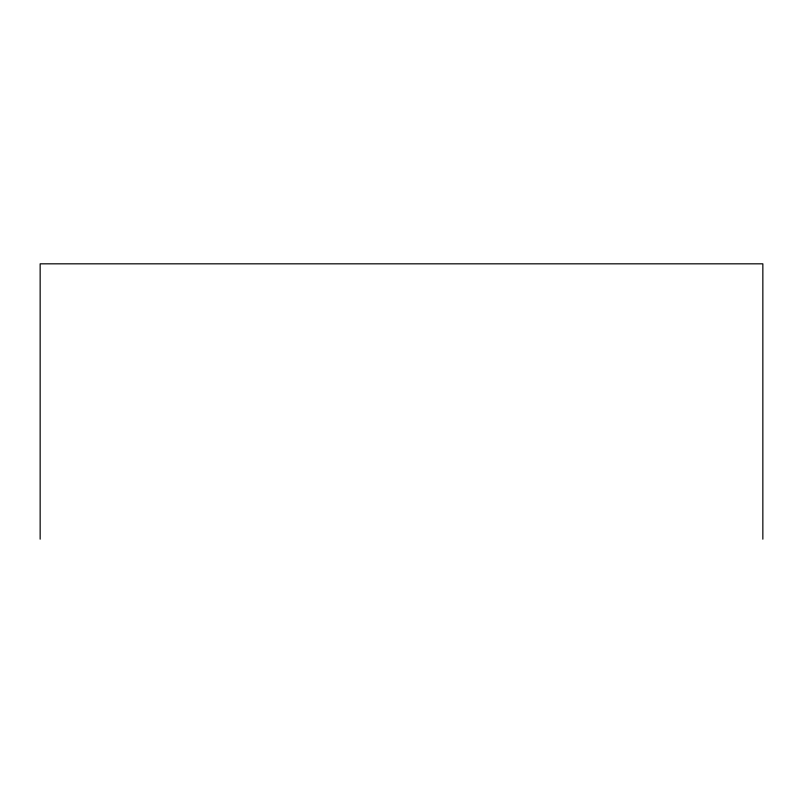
<?xml version="1.0" encoding="UTF-8"?>
<svg xmlns="http://www.w3.org/2000/svg" width="803" height="803" viewBox="0 0 803 803"><rect width="100%" height="100%" fill="white"/><g stroke="black" fill="none" stroke-linecap="round" stroke-linejoin="round"><path stroke-width="1.2" d="M762.85 539.174L762.85 263.826L40.15 263.826L40.15 539.174"/></g></svg>
